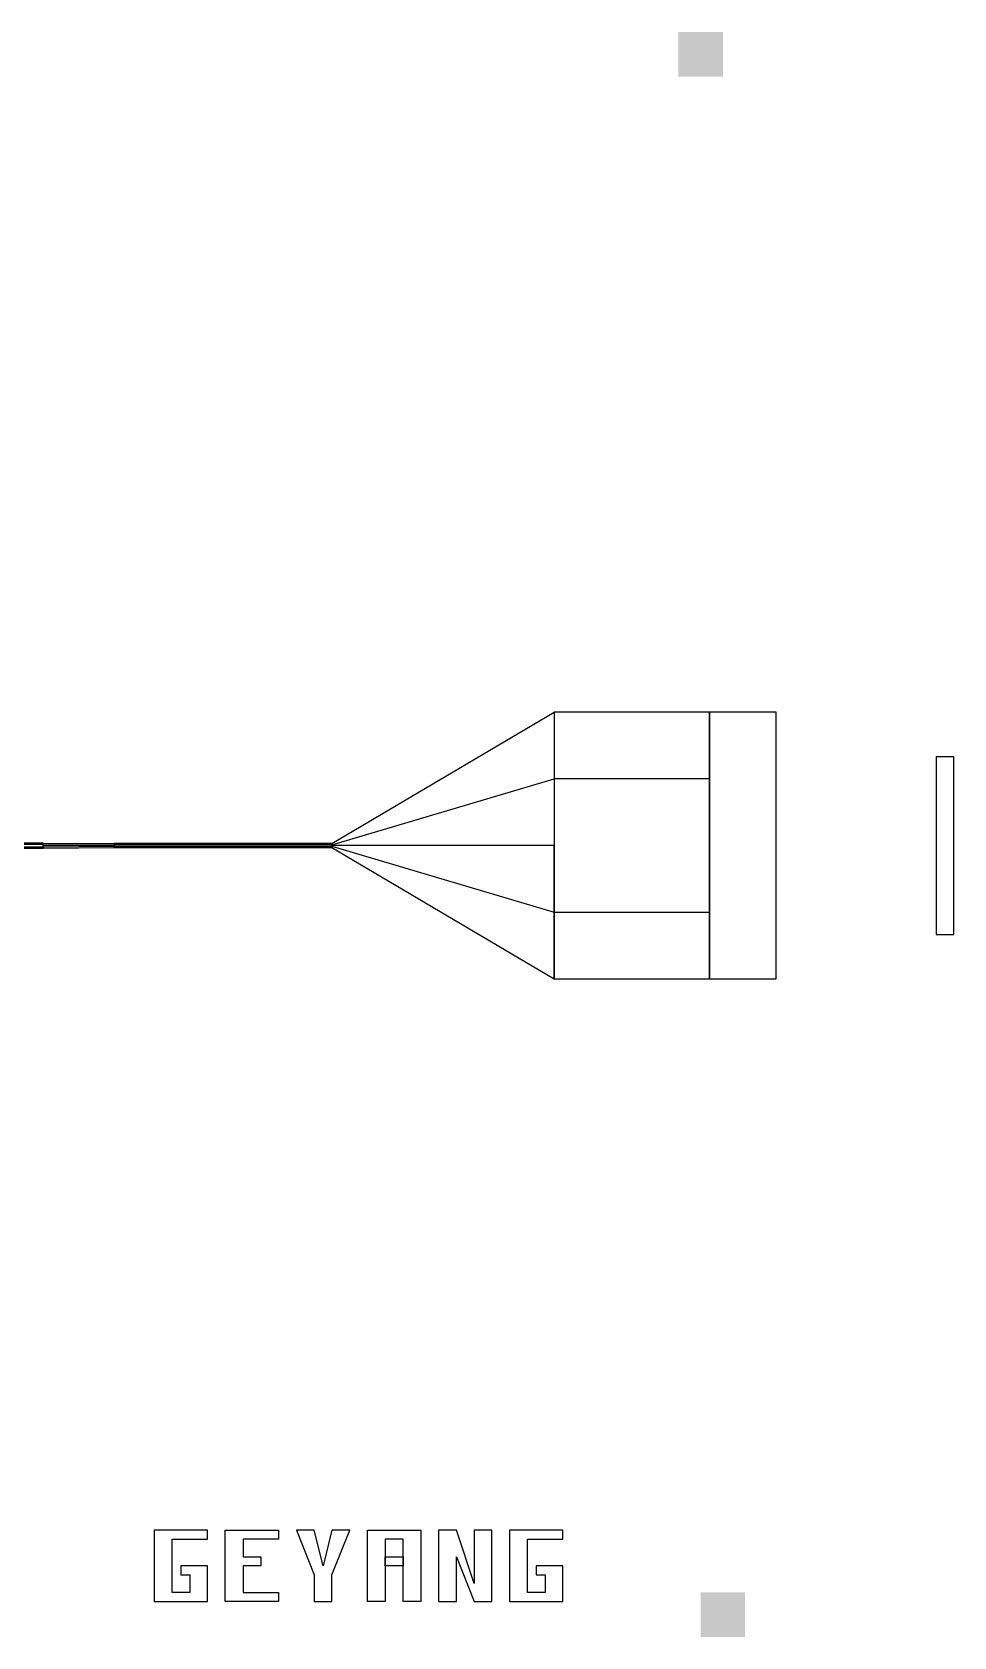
# Model space of a CAD drawing. Extents: x -18850 to 18850, y -21700 to 21700.
# Drawn here: x 10062 to 11100, y -16990 to -15185 of the extents above; entities that cross this region are included whole.
import ezdxf

# ---------------------------------------------------------------- set-up
doc = ezdxf.new("R2010")
doc.units = 0
doc.layers.add('GAP', color=1, linetype='continuous')
doc.layers.add('PIN', color=2, linetype='continuous')

# ---------------------------------------------------------------- blocks, each defined once
blk = doc.blocks.new('R2C1')
at = {"layer": 'gap'}
blk.add_lwpolyline([(7200, 850), (7200, 1050), (7180, 1050), (7180, 850), (7200, 850)], dxfattribs=at)
for points in [[(6940, 1815), (6940, 1865), (6890, 1815), (6890, 1865)], [(6915, 60), (6965, 60), (6915, 110), (6965, 110)]]:
    blk.add_solid(points, dxfattribs=at)
blk = doc.blocks.new('R2C1GAP')
for points in [[(6750, 950), (6500, 950), (6500, 952.2), (6750, 1100), (6750, 950)], [(6925, 1100), (6750, 1100), (6750, 800), (6925, 800), (6925, 1100)], [(7000, 1100), (6925, 1100), (6925, 800), (7000, 800), (7000, 1100)], [(6175, 952.8), (5244.7, 952.8), (5244.7, 947.2), (6175, 947.2), (6175, 952.8)], [(6255, 950), (6175, 950), (6175, 952.8), (6255, 952.2), (6255, 950)], [(6255, 950), (6175, 950), (6175, 947.2), (6255, 947.8), (6255, 950)], [(6500, 952.2), (6255, 952.2), (6255, 947.8), (6500, 947.8), (6500, 952.2)], [(6750, 950), (6500, 950), (6500, 947.8), (6750, 800), (6750, 950)]]:
    blk.add_lwpolyline(points)
at = {"layer": 'gap'}
for points in [[(6300, 100), (6360, 100), (6360, 140), (6330, 140), (6330, 130), (6340, 130), (6340, 110), (6320, 110), (6320, 170), (6360, 170), (6360, 180), (6300, 180), (6300, 100), (6300, 100)], [(6380, 100), (6380, 180), (6440, 180), (6440, 170), (6400, 170), (6400, 150), (6420, 150), (6420, 140), (6400, 140), (6400, 110), (6440, 110), (6440, 100), (6380, 100), (6380, 100)], [(6480, 100), (6500, 100), (6500, 130), (6520, 180), (6500, 180), (6490, 140), (6480, 180), (6460, 180), (6480, 130), (6480, 100), (6480, 100)], [(6540, 100), (6540, 180), (6600, 180), (6600, 100), (6580, 100), (6580, 170), (6560, 170), (6560, 100), (6540, 100)], [(6620, 100), (6640, 100), (6640, 150), (6660, 100), (6680, 100), (6680, 180), (6660, 180), (6660, 120), (6640, 180), (6620, 180), (6620, 100), (6620, 100)], [(6700, 100), (6760, 100), (6760, 140), (6730, 140), (6730, 130), (6740, 130), (6740, 110), (6720, 110), (6720, 170), (6760, 170), (6760, 180), (6700, 180), (6700, 100), (6700, 100)], [(6560, 140), (6560, 150), (6580, 150), (6580, 140), (6560, 140)]]:
    blk.add_lwpolyline(points, dxfattribs=at)
blk = doc.blocks.new('R2C1PIN')
for points in [[(6750, 950), (6500, 950), (6500, 950.8), (6750, 1025), (6750, 950)], [(6925, 1025), (6750, 1025), (6750, 875), (6925, 875), (6925, 1025)], [(6175, 951.2), (5244.7, 951.2), (5244.7, 948.8), (6175, 948.8), (6175, 951.2)], [(6255, 950), (6175, 950), (6175, 951.2), (6255, 950.8), (6255, 950)], [(6255, 950), (6175, 950), (6175, 948.8), (6255, 949.2), (6255, 950)], [(6500, 950.8), (6255, 950.8), (6255, 949.2), (6500, 949.2), (6500, 950.8)], [(6750, 950), (6500, 950), (6500, 949.2), (6750, 875), (6750, 950)]]:
    blk.add_lwpolyline(points)

msp = doc.modelspace()

# ---------------------------------------------------------------- block references
msp.add_blockref('R2C1', (3900, -17050))
at = {"layer": 'gap'}
msp.add_blockref('R2C1gap', (3900, -17050), dxfattribs=at)
at = {"layer": 'pin'}
msp.add_blockref('R2C1pin', (3900, -17050), dxfattribs=at)

doc.saveas('drawing.dxf')
